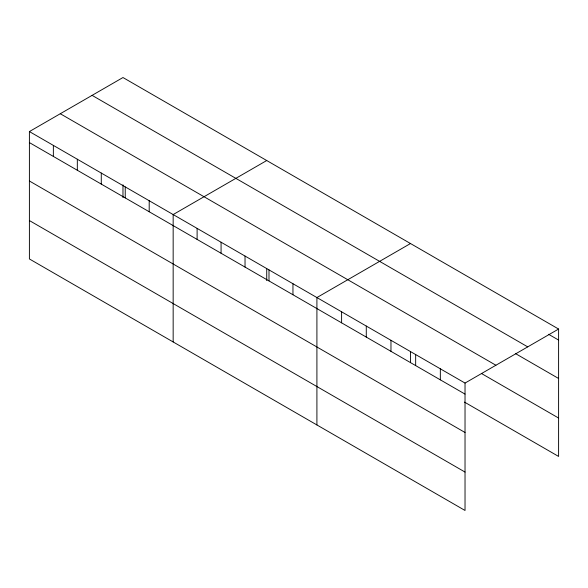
<?xml version="1.0" encoding="UTF-8"?>
<svg xmlns="http://www.w3.org/2000/svg" width="588" height="588" viewBox="0 0 588 588"><rect width="100%" height="100%" fill="white"/><g stroke="black" fill="none" stroke-linecap="round" stroke-linejoin="round"><path stroke-width="0.88" d="M465.027 432.496L465.027 383.067L29.4 131.565L29.4 258.955L465.027 510.465L465.027 432.496L29.4 180.994M464.483 402.104L558.6 456.435L558.6 329.045L122.973 77.535L29.4 131.565M266.731 160.531L173.159 214.561L173.159 341.951M410.49 243.535L316.91 297.557L316.91 424.948M465.027 383.067L558.6 329.045M548.575 334.285L558.6 340.07M92.096 95.366L527.723 346.869M515.404 353.535L558.6 378.474M60.277 113.734L495.905 365.244M481.462 373.498L558.6 418.039M29.4 142.59L465.027 394.1M29.4 220.559L465.027 472.061M440.339 368.816L440.339 379.848M415.657 354.564L415.657 365.596M410.49 351.727L410.49 362.693M390.969 340.312L390.969 351.345M366.28 326.061L366.28 337.093M341.599 311.809L341.599 322.841M292.956 283.725L292.956 294.75M268.995 269.892L268.995 280.917M266.731 268.731L266.731 280.616M245.034 256.059L245.034 267.084M221.073 242.227L221.073 253.252M197.112 228.394L197.112 239.419M149.198 200.729L149.198 211.754M125.237 186.896L125.237 197.921M122.973 184.816L122.973 197.619M101.276 173.063L101.276 184.088M77.322 159.23L77.322 170.255M53.361 145.398L53.361 156.423"/></g></svg>
